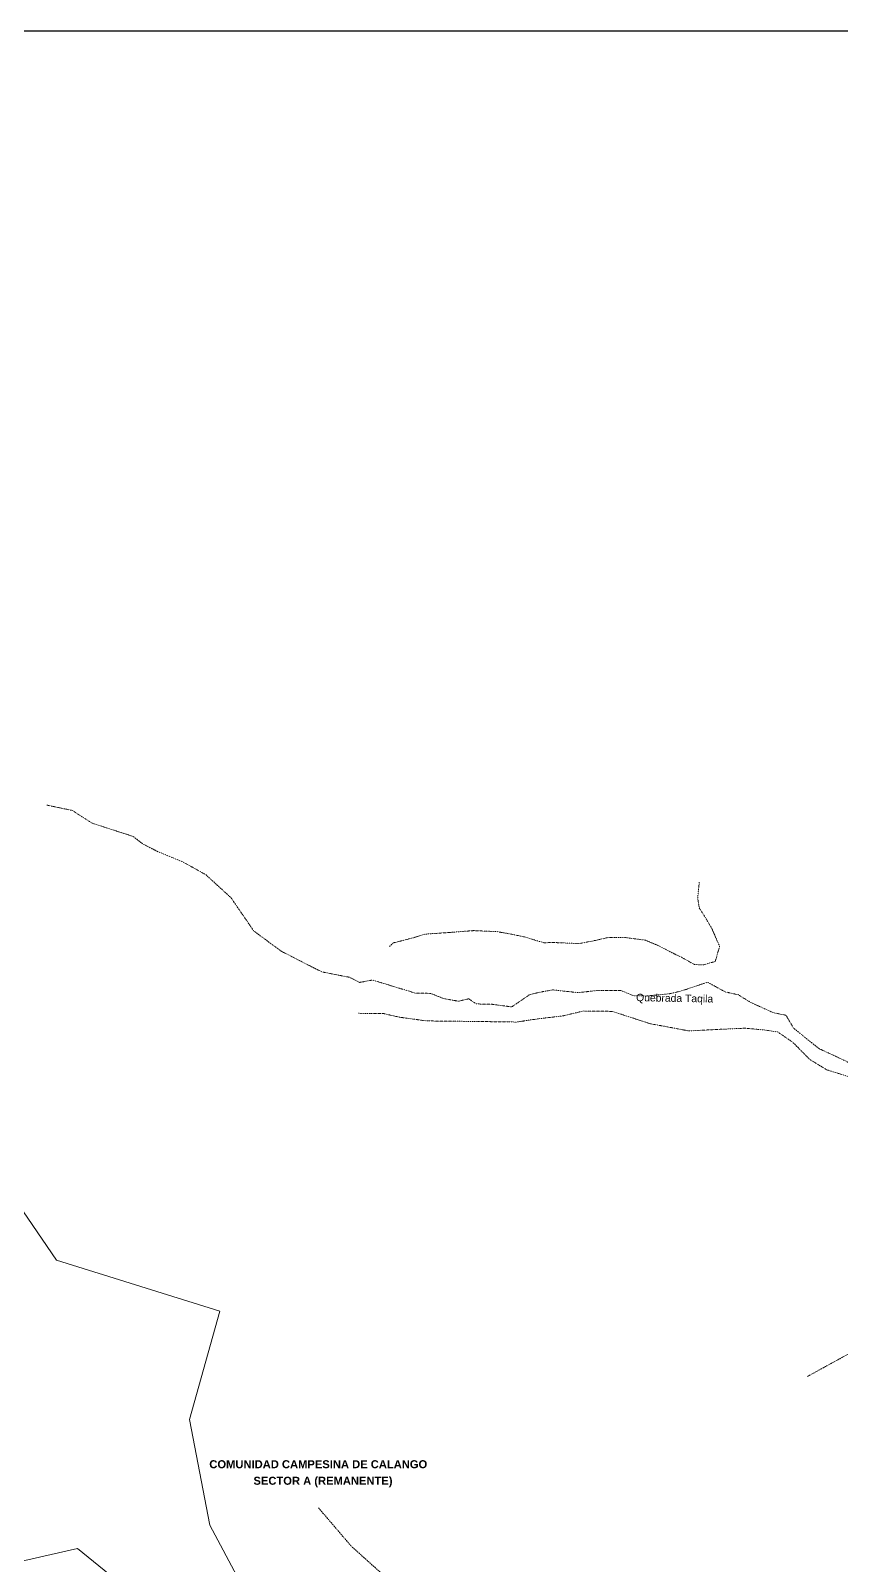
# Model space of a CAD drawing. Header units: millimetres. Extents: x 323319 to 328682, y 8609797 to 8615705.
# Drawn here: x 325944 to 326957, y 8613272 to 8615189 of the extents above; entities that cross this region are included whole.
import ezdxf
from ezdxf.enums import TextEntityAlignment as Align

# ---------------------------------------------------------------- set-up
doc = ezdxf.new("R2010")
doc.units = ezdxf.units.MM
doc.linetypes.add('ACAD_ISO14W100', pattern=[24, 12, -3, 0, -3, 0, -3, 0, -3])
doc.layers.add('BASE CART_Toponimia Hidrografica', color=7, linetype='Continuous', lineweight=5)
doc.layers.add('quebradas', color=253, linetype='Continuous', lineweight=0)
for name, color, linetype in [('COLINDANCIA', 7, 'Continuous'), ('PERIMETRICO-SECTOR A-1', 7, 'Continuous'), ('PERIMETRICO-SECTOR A-1 PARCELA 2', 7, 'Continuous')]:
    doc.layers.add(name, color=color, linetype=linetype)
doc.styles.get("Standard").update_dxf_attribs({"font": 'arial.ttf'})
doc.styles.add('VERTICES', font='sanssb__.ttf')

msp = doc.modelspace()

# ---------------------------------------------------------------- linework, layer by layer
at = {"layer": 'PERIMETRICO-SECTOR A-1', "lineweight": 15}
msp.add_lwpolyline([(325862, 8613819.9), (325976, 8613653.4), (326180.3, 8613589.6), (326142.3, 8613454.4), (326167.6, 8613322.5), (326481.6, 8612733.8)], dxfattribs=at)
at = {"layer": 'PERIMETRICO-SECTOR A-1 PARCELA 2', "color": 6}
msp.add_lwpolyline([(323319.3, 8615189.3), (328319.3, 8615189.3), (328319.3, 8610189.3), (323319.3, 8610189.3)], close=True, dxfattribs=at)
at = {"layer": 'PERIMETRICO-SECTOR A-1 PARCELA 2', "color": 1, "lineweight": 0}
msp.add_lwpolyline([(325832, 8613254.5), (326002.1, 8613293.1), (326093.4, 8613218.9)], dxfattribs=at)
at = {"layer": 'quebradas', "linetype": 'ACAD_ISO14W100', "ltscale": 0.1, "flags": 128}
for points in [[(325963.9, 8614221.9), (325995.6, 8614215.2), (326020.8, 8614199.2), (326071.4, 8614182.9), (326084, 8614173.3), (326102.9, 8614163.7), (326118.7, 8614157.2), (326134.5, 8614150.7), (326162.9, 8614134.7), (326194.3, 8614106), (326222.4, 8614064.8), (326257, 8614039.3), (326307.5, 8614013.6), (326342.3, 8614006.8), (326354.9, 8614000.4), (326370.9, 8614003.4), (326424.6, 8613987), (326443.7, 8613986.7), (326459.5, 8613980.3), (326478.5, 8613976.9), (326491.2, 8613979.9), (326500.7, 8613973.5), (326519.7, 8613973.2), (326545.1, 8613969.8), (326567.5, 8613985.2), (326580.2, 8613988.2), (326596.1, 8613991.1), (326627.9, 8613987.6), (326653.3, 8613990.4), (326672.3, 8613990.2), (326681.9, 8613990.1), (326697.7, 8613983.6), (326713.5, 8613983.4), (326742.1, 8613986.2), (326754.9, 8613989.2), (326763.6, 8613991.8), (326789.7, 8614000.7), (326812, 8613988.5), (326827.9, 8613985.1), (326843.6, 8613975.5), (326872, 8613962.6), (326887.9, 8613959.3), (326897.2, 8613943.4), (326928.7, 8613917.9), (326963.4, 8613901.8), (326977.7, 8613892.2), (327014.8, 8613880.1), (327033, 8613879), (327048.7, 8613869.3), (327064.5, 8613862.9), (327099.3, 8613853), (327146.7, 8613833.6), (327191.2, 8613833), (327237.5, 8613842.3), (327264.4, 8613847.8), (327283.4, 8613847.6), (327292.9, 8613844.3), (327302.5, 8613847.4)], [(326779.5, 8614125.5), (326777.5, 8614106.2), (326779.3, 8614093.6), (326788.3, 8614079.4), (326795.1, 8614067.8), (326804.9, 8614045.5), (326799.3, 8614026.3), (326794.8, 8614025.3), (326785.7, 8614022.5), (326773.6, 8614022.6), (326757.1, 8614031.9), (326748.2, 8614036.1), (326728.8, 8614046.1), (326712.3, 8614053.1), (326688.1, 8614056.3), (326666, 8614056.6), (326649.9, 8614052.9), (326629.6, 8614048.9), (326596, 8614050.3), (326585.3, 8614049.8), (326562.5, 8614056.9), (326544.9, 8614060.6), (326526.7, 8614063.8), (326497.3, 8614065.1), (326464.5, 8614062.6), (326436.6, 8614060.7), (326422.6, 8614056.3), (326396.9, 8614049.7), (326392.2, 8614045.1)], [(326353.3, 8613961.8), (326385.3, 8613961.4), (326404.4, 8613957), (326438.5, 8613952.3), (326508.8, 8613951.5), (326551.4, 8613950.9), (326577.1, 8613954.8), (326609.1, 8613958.6), (326634.7, 8613964.7), (326671, 8613964.2), (326717.7, 8613948.9), (326766.6, 8613939.8), (326798.6, 8613941.5), (326836.9, 8613943.2), (326862.5, 8613940.8), (326877.4, 8613938.5), (326896.4, 8613925.6), (326917.5, 8613904.2), (326938.6, 8613891.3), (326966.2, 8613882.6), (326981.9, 8613877.3), (326981.9, 8613877.3), (326981.9, 8613877.3), (326981.9, 8613877.3)], [(326914.8, 8613508.2), (326982, 8613545.1), (327023.6, 8613579.1), (327068.6, 8613619.4), (327132.1, 8613618.6), (327167, 8613618.1), (327186, 8613611.6), (327217.7, 8613608.1), (327243, 8613601.5), (327255.6, 8613588.8)], [(326303.4, 8613344.1), (326344.1, 8613296.5), (326400.7, 8613245.5), (326457.3, 8613207.1), (326488.8, 8613184.8), (326504.5, 8613168.9), (326576.9, 8613117.7), (326633.8, 8613098.2), (326681.4, 8613091.3), (326697.2, 8613088), (326751.4, 8613048.4), (326775.6, 8613042.8), (326820.5, 8613039.4), (326848.9, 8613023.3), (326887.4, 8612999.9), (326900.9, 8612985.7), (326916.7, 8612974.4), (326930.7, 8612965.8), (326943.4, 8612965.6), (326949.7, 8612959.3)]]:
    msp.add_lwpolyline(points, dxfattribs=at)

# ---------------------------------------------------------------- texts
at = {"layer": 'BASE CART_Toponimia Hidrografica', "insert": (326700.4, 8613974.2), "char_height": 9.261, "attachment_point": 7, "rotation": 359}
msp.add_mtext('Quebrada Taqila', dxfattribs=at)
at = {"layer": 'COLINDANCIA', "style": 'VERTICES'}
for s, p in [('COMUNIDAD CAMPESINA DE CALANGO', (326303.2, 8613398.5)), ('SECTOR A (REMANENTE)', (326309.1, 8613376.6))]:
    msp.add_text(s, height=10, dxfattribs=at).set_placement(p, align=Align.MIDDLE)

doc.saveas('drawing.dxf')
